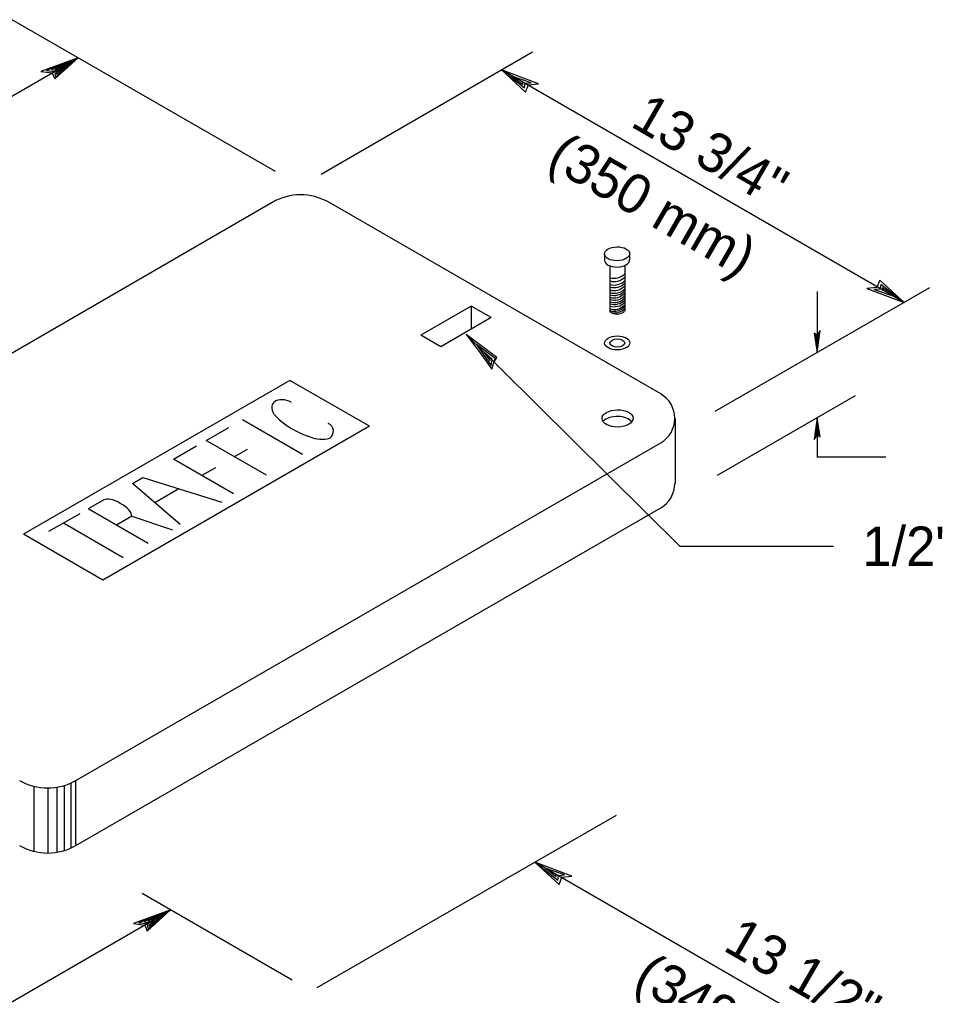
# Model space of a CAD drawing. Extents: x 1709823 to 1716999, y 1398858 to 1402388.
# Drawn here: x 1715119.2 to 1715168, y 1401731.5 to 1401783.4 of the extents above; entities that cross this region are included whole.
import ezdxf

# ---------------------------------------------------------------- set-up
doc = ezdxf.new("R2010")
doc.units = 0
for name, color, linetype in [('Design_EX_Roadway Dimensions', 7, 'Continuous'), ('Removal_Items', 7, 'Continuous'), ('Signals_EX_Above Ground', 7, 'Continuous')]:
    doc.layers.add(name, color=color, linetype=linetype)

msp = doc.modelspace()

# ---------------------------------------------------------------- linework, layer by layer
at = {"layer": 'Design_EX_Roadway Dimensions'}
for p, q in [((1715132.802, 1401775.316), (1715118.759, 1401783.408)), ((1715087.436, 1401761.238), (1715122.3, 1401781.367)), ((1715135.23, 1401775.173), (1715146.488, 1401781.685)), ((1715166.255, 1401768.354), (1715144.826, 1401780.723)), ((1715156.2, 1401762.555), (1715167.63, 1401769.148)), ((1715161.638, 1401768.929), (1715161.638, 1401765.693)), ((1715154.325, 1401755.373), (1715142.951, 1401766.65)), ((1715156.326, 1401759.165), (1715163.673, 1401763.403)), ((1715161.638, 1401762.228), (1715161.638, 1401760.113)), ((1715165.29, 1401760.113), (1715161.638, 1401760.113)), ((1715154.325, 1401755.373), (1715162.494, 1401755.373)), ((1715135.029, 1401731.882), (1715150.947, 1401741.066)), ((1715170.435, 1401724.8), (1715146.602, 1401738.56)), ((1715133.685, 1401732.285), (1715125.707, 1401736.895)), ((1715089.93, 1401714.482), (1715127.231, 1401736.014))]:
    msp.add_line(p, q, dxfattribs=at)
for points in [[(1715122.308, 1401781.367), (1715120.323, 1401780.65), (1715120.923, 1401780.567), (1715121.051, 1401780.245), (1715122.3, 1401781.367), (1715120.608, 1401780.692), (1715121.055, 1401780.65), (1715121.093, 1401780.339), (1715122.063, 1401781.217), (1715120.878, 1401780.74), (1715121.141, 1401780.695), (1715121.156, 1401780.507), (1715121.82, 1401781.077), (1715121.081, 1401780.77), (1715121.253, 1401780.762), (1715121.228, 1401780.62), (1715121.498, 1401780.897), (1715121.273, 1401780.815), (1715121.34, 1401780.797), (1715121.306, 1401780.744), (1715121.403, 1401780.845)], [(1715144.826, 1401780.723), (1715146.116, 1401779.538), (1715146.266, 1401779.928), (1715146.803, 1401779.984), (1715144.826, 1401780.723), (1715146.056, 1401779.778), (1715146.086, 1401780.014), (1715146.416, 1401780.044), (1715145.373, 1401780.401), (1715145.966, 1401779.954), (1715145.966, 1401780.104)], [(1715166.255, 1401768.354), (1715164.96, 1401769.539), (1715164.81, 1401769.149), (1715164.278, 1401769.092), (1715166.255, 1401768.354), (1715165.02, 1401769.299), (1715164.99, 1401769.062), (1715164.665, 1401769.032), (1715165.707, 1401768.677), (1715165.11, 1401769.119), (1715165.11, 1401768.972)], [(1715144.421, 1401765.15), (1715144.59, 1401765.42), (1715143.866, 1401765.948), (1715142.951, 1401766.65), (1715143.698, 1401765.671), (1715144.323, 1401764.79), (1715144.421, 1401765.15), (1715144.496, 1401765.363), (1715143.495, 1401766.106), (1715144.29, 1401764.988), (1715144.335, 1401765.318), (1715143.903, 1401765.69), (1715144.233, 1401765.248)], [(1715161.638, 1401765.693), (1715161.798, 1401766.863), (1715161.633, 1401766.616), (1715161.48, 1401766.721), (1715161.638, 1401765.693), (1715161.735, 1401766.668), (1715161.645, 1401766.541), (1715161.555, 1401766.616), (1715161.618, 1401766.035), (1715161.686, 1401766.5), (1715161.645, 1401766.473), (1715161.633, 1401766.5), (1715161.645, 1401766.268)], [(1715161.638, 1401762.228), (1715161.473, 1401761.061), (1715161.641, 1401761.306), (1715161.795, 1401761.204), (1715161.638, 1401762.228), (1715161.536, 1401761.253), (1715161.626, 1401761.384), (1715161.716, 1401761.306), (1715161.653, 1401761.886), (1715161.588, 1401761.421), (1715161.626, 1401761.448), (1715161.641, 1401761.421), (1715161.626, 1401761.654)], [(1715146.602, 1401738.56), (1715147.892, 1401737.375), (1715148.042, 1401737.76), (1715148.577, 1401737.82), (1715146.602, 1401738.56), (1715147.832, 1401737.61), (1715147.862, 1401737.85), (1715148.192, 1401737.88), (1715147.149, 1401738.237), (1715147.742, 1401737.79), (1715147.742, 1401737.94)], [(1715127.231, 1401736.014), (1715125.248, 1401735.302), (1715125.848, 1401735.215), (1715125.975, 1401734.892), (1715127.223, 1401736.014), (1715125.533, 1401735.339), (1715125.978, 1401735.302), (1715126.016, 1401734.987), (1715126.988, 1401735.864), (1715125.803, 1401735.387), (1715126.065, 1401735.342), (1715126.08, 1401735.155), (1715126.743, 1401735.729), (1715126.005, 1401735.417), (1715126.178, 1401735.41), (1715126.151, 1401735.267), (1715126.425, 1401735.545), (1715126.2, 1401735.462), (1715126.263, 1401735.444), (1715126.23, 1401735.392), (1715126.328, 1401735.492)]]:
    msp.add_lwpolyline(points, dxfattribs=at)
at = {"layer": 'Removal_Items'}
for p, q in [((1715150.312, 1401770.931), (1715150.312, 1401770.598)), ((1715151.65, 1401770.946), (1715151.65, 1401770.613)), ((1715150.6, 1401770.297), (1715150.6, 1401767.856)), ((1715151.39, 1401770.306), (1715151.39, 1401767.902))]:
    msp.add_line(p, q, dxfattribs=at)
for centre, radius, start, end in [((1715150.826, 1401770.402), 0.769, 252.8918, 315.4718), ((1715150.834, 1401770.045), 0.769, 252.8918, 315.4718), ((1715150.834, 1401769.906), 0.769, 252.8918, 315.4718), ((1715150.843, 1401770.231), 0.769, 252.8918, 315.4718), ((1715150.826, 1401769.752), 0.769, 252.8918, 315.4718), ((1715150.826, 1401769.362), 0.769, 252.8918, 315.4718), ((1715150.834, 1401769.492), 0.769, 252.8918, 315.4718), ((1715150.843, 1401769.606), 0.769, 252.8918, 315.4718), ((1715150.826, 1401768.745), 0.769, 252.8918, 315.4718), ((1715150.834, 1401769.24), 0.769, 252.8918, 315.4718), ((1715150.834, 1401769.118), 0.769, 252.8918, 315.4718), ((1715150.834, 1401768.891), 0.769, 252.8918, 315.4718), ((1715150.843, 1401769.013), 0.769, 252.8918, 315.4718), ((1715150.826, 1401768.647), 0.769, 252.8918, 315.4718), ((1715150.968, 1401768.347), 0.614, 233.9346, 310.9402), ((1715150.843, 1401768.558), 0.769, 260.578, 315.4718)]:
    msp.add_arc(centre, radius, start, end, dxfattribs=at)
for centre, major_axis in [((1715150.981, 1401770.938), (-0.669, -0.008)), ((1715150.991, 1401766.195), (-0.669, -0.008)), ((1715150.995, 1401766.19), (-0.395, -0.004))]:
    msp.add_ellipse(centre, major_axis=major_axis, ratio=0.55415, dxfattribs=at)
msp.add_ellipse((1715150.981, 1401770.605), major_axis=(-0.669, -0.008), ratio=0.55415, start_param=0, end_param=3.133983, dxfattribs=at)
at = {"layer": 'Signals_EX_Above Ground'}
for p, q in [((1715101.512, 1401755.706), (1715132.635, 1401773.678)), ((1715153.305, 1401763.479), (1715135.635, 1401773.679)), ((1715143.221, 1401768.15), (1715140.536, 1401766.601)), ((1715143.221, 1401768.15), (1715143.221, 1401766.928)), ((1715144.283, 1401767.543), (1715143.225, 1401768.153)), ((1715144.283, 1401767.543), (1715141.598, 1401765.99)), ((1715141.598, 1401765.99), (1715140.536, 1401766.601)), ((1715133.574, 1401764.198), (1715119.392, 1401756.012)), ((1715137.804, 1401761.76), (1715133.574, 1401764.198)), ((1715134.245, 1401760.253), (1715131.05, 1401762.095)), ((1715154.082, 1401762.18), (1715154.082, 1401758.717)), ((1715137.804, 1401761.76), (1715123.622, 1401753.57)), ((1715130.297, 1401761.675), (1715129.127, 1401761)), ((1715132.317, 1401759.162), (1715129.122, 1401761.007)), ((1715122.179, 1401742.91), (1715153.305, 1401760.881)), ((1715128.602, 1401760.695), (1715127.382, 1401759.995)), ((1715131.302, 1401760.527), (1715130.642, 1401760.145)), ((1715130.57, 1401758.165), (1715127.375, 1401760.005)), ((1715129.617, 1401759.548), (1715128.89, 1401759.132)), ((1715125.2, 1401758.72), (1715125.737, 1401759.027)), ((1715125.737, 1401759.027), (1715129.94, 1401757.722)), ((1715127.732, 1401756.525), (1715125.2, 1401758.72)), ((1715127.667, 1401758.423), (1715126.389, 1401757.685)), ((1715123.662, 1401757.85), (1715122.83, 1401757.365)), ((1715122.18, 1401739.446), (1715153.305, 1401757.418)), ((1715126.022, 1401755.52), (1715122.83, 1401757.365)), ((1715122.384, 1401757.107), (1715120.727, 1401756.15)), ((1715125.162, 1401756.98), (1715124.342, 1401756.503)), ((1715125.155, 1401756.972), (1715127.322, 1401756.255)), ((1715124.705, 1401754.763), (1715121.517, 1401756.608)), ((1715123.622, 1401753.57), (1715119.392, 1401756.012)), ((1715121.907, 1401742.772), (1715121.907, 1401739.307)), ((1715122.167, 1401742.902), (1715122.167, 1401739.439)), ((1715119.948, 1401742.599), (1715119.948, 1401739.136)), ((1715120.679, 1401742.508), (1715120.679, 1401739.044)), ((1715121.172, 1401742.55), (1715121.172, 1401739.085)), ((1715121.561, 1401742.641), (1715121.561, 1401739.176))]:
    msp.add_line(p, q, dxfattribs=at)
for centre, radius, start, end in [((1715134.136, 1401771.08), 3, 60.0013, 120.0106), ((1715152.555, 1401762.18), 1.5, 299.9991, 60.0026), ((1715135.999, 1401765.535), 4.543, 225.2948, 252.6102), ((1715135.438, 1401761.497), 0.448, 304.6524, 68.3212), ((1715135.261, 1401762.571), 1.505, 245.6499, 286.6392), ((1715152.555, 1401758.716), 1.5, 299.9967, 0.0069), ((1715120.679, 1401745.508), 3, 239.9947, 299.9894), ((1715120.68, 1401742.045), 3, 240.008, 299.9942)]:
    msp.add_arc(centre, radius, start, end, dxfattribs=at)
for centre, major_axis, ratio, start_param, end_param in [((1715133.374, 1401762.556), (-0.732, 0.375), 0.669175, 4.660229, 7.352782), ((1715150.983, 1401761.824), (-0.826, -0.009), 0.55415, 3.472342, 5.814672), ((1715124.385, 1401757.362), (0.749, -0.437), 0.387091, 0.178645, 2.988313)]:
    msp.add_ellipse(centre, major_axis=major_axis, ratio=ratio, start_param=start_param, end_param=end_param, dxfattribs=at)
msp.add_ellipse((1715151.008, 1401762.177), major_axis=(-0.826, -0.009), ratio=0.55415, dxfattribs=at)

# ---------------------------------------------------------------- texts
at = {"layer": 'Design_EX_Roadway Dimensions'}
for s, rotation, p in [('13 3/4"', 330.0035, (1715151.627, 1401777.758)), ('(350 mm)', 330.0035, (1715147.163, 1401775.66)), ('13 1/2"', 330.0037, (1715156.553, 1401733.904)), ('(349 mm)', 330.0037, (1715151.76, 1401731.997))]:
    msp.add_text(s, height=2.0985, rotation=rotation, dxfattribs=at).set_placement(p)
msp.add_text('1/2" X 4" (13 mm X 100 mm) LIFTING SLOT', height=2.0985, dxfattribs=at).set_placement((1715164.027, 1401754.326))

doc.saveas('drawing.dxf')
